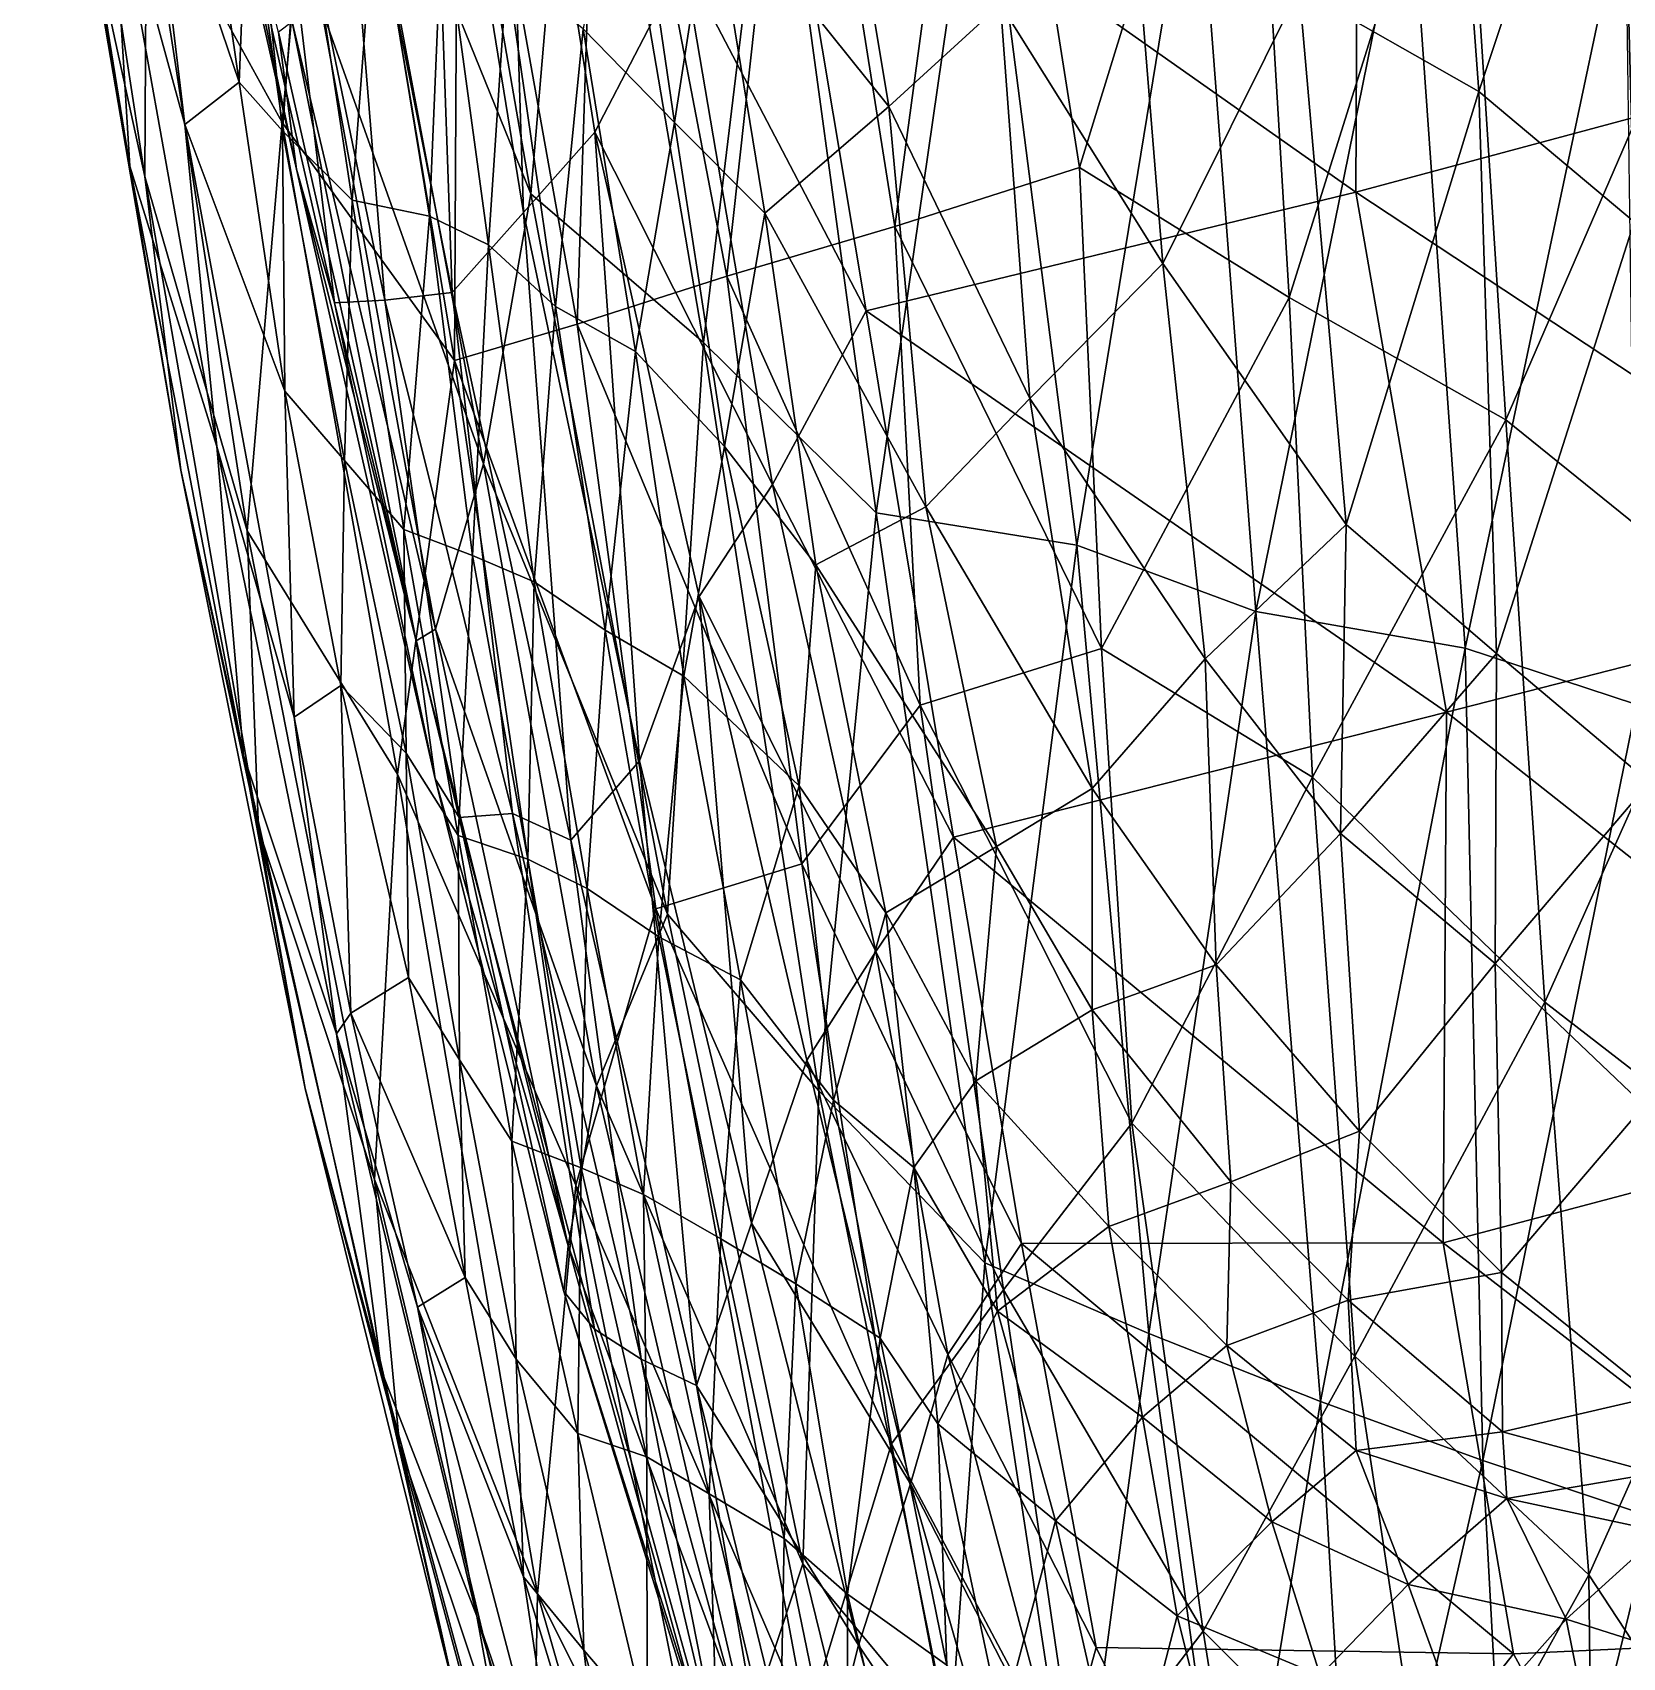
# Model space of a CAD drawing. Extents: x -4.7 to 4.7, y -9.2 to 22.6.
# Drawn here: x -1.471 to -0.251, y -7.39 to -6.142 of the extents above; entities that cross this region are included whole.
import ezdxf

# ---------------------------------------------------------------- set-up
doc = ezdxf.new("R2010")
doc.units = 0
doc.layers.add('BL_WHALE$LWO', color=1, linetype='CONTINUOUS')

msp = doc.modelspace()

# ---------------------------------------------------------------- linework, layer by layer
at = {"layer": 'BL_WHALE$LWO'}
for points in [[(-1.36223, -5.6266, -0.905994), (-1.27974, -6.21073, -0.827371), (-1.38403, -6.02112, -0.661398)], [(-1.27974, -6.21073, -0.827371), (-1.36223, -5.6266, -0.905994), (-1.24445, -5.81706, -1.07197)], [(-1.2291, -5.91922, 1.27535), (-1.08888, -6.26561, 1.35125), (-1.18504, -5.71016, 1.40853)], [(-1.08888, -6.26561, 1.35125), (-1.05112, -5.82363, 1.51544), (-1.18504, -5.71016, 1.40853)], [(0, -6.14186, 0.620272), (-0.453263, -5.83793, 0.513463), (0, -5.72011, 0.586546)], [(-1.16707, -5.83103, 0.651995), (-1.11074, -5.7674, 0.621569), (-1.09456, -6.27983, 0.688038)], [(-1.11074, -5.7674, 0.621569), (-0.971529, -6.087, 0.56729), (-1.03974, -6.21822, 0.654214)], [(-1.09456, -6.27983, 0.688038), (-1.11074, -5.7674, 0.621569), (-1.03974, -6.21822, 0.654214)], [(-1.47144, -5.78195, -0.04082), (-1.39682, -6.24441, -0.022279), (-1.4113, -6.00471, 0.162098)], [(-1.43449, -6.02539, -0.233494), (-1.39682, -6.24441, -0.022279), (-1.47144, -5.78195, -0.04082)], [(-1.37247, -5.79004, 0.841879), (-1.26864, -6.2466, 0.866798), (-1.28262, -6.14151, 0.930879)], [(-1.37247, -5.79004, 0.841879), (-1.34336, -5.8944, 0.780862), (-1.26864, -6.2466, 0.866798)], [(-0.809448, -6.29064, -1.45125), (-0.883044, -5.82548, -1.56717), (-0.740658, -5.78144, -1.65905)], [(-0.809448, -6.29064, -1.45125), (-0.740658, -5.78144, -1.65905), (-0.667476, -6.24535, -1.53978)], [(-0.740658, -5.78144, -1.65905), (-0.537934, -5.82386, -1.74155), (-0.667476, -6.24535, -1.53978)], [(-0.360973, -6.18712, 0.439792), (-0.390594, -5.7819, 0.359273), (-0.498873, -6.10843, 0.430258)], [(-0.390594, -5.7819, 0.359273), (-0.360973, -6.18712, 0.439792), (-0.252989, -5.86247, 0.35686)], [(-1.38511, -6.25225, -0.436939), (-1.45567, -5.79375, -0.458618), (-1.38403, -6.02112, -0.661398)], [(-1.45567, -5.79375, -0.458618), (-1.38511, -6.25225, -0.436939), (-1.43449, -6.02539, -0.233494)], [(-1.27974, -6.21073, -0.827371), (-1.24445, -5.81706, -1.07197), (-1.14756, -6.39347, -0.981788)], [(-1.24445, -5.81706, -1.07197), (-1.14475, -5.85423, -1.26921), (-1.14756, -6.39347, -0.981788)], [(-1.14475, -5.85423, -1.26921), (-1.03555, -5.82114, -1.44885), (-1.05336, -6.36558, -1.17111)], [(-1.08888, -6.26561, 1.35125), (-0.956336, -6.37984, 1.46028), (-1.05112, -5.82363, 1.51544)], [(-1.05336, -6.36558, -1.17111), (-1.03555, -5.82114, -1.44885), (-0.938309, -6.32887, -1.34355)], [(-1.05112, -5.82363, 1.51544), (-0.956336, -6.37984, 1.46028), (-0.902359, -5.93327, 1.60534)], [(-1.03555, -5.82114, -1.44885), (-0.883044, -5.82548, -1.56717), (-0.938309, -6.32887, -1.34355)], [(-0.883044, -5.82548, -1.56717), (-0.809448, -6.29064, -1.45125), (-0.938309, -6.32887, -1.34355)], [(-0.537934, -5.82386, -1.74155), (-0.506626, -6.34509, -1.57029), (-0.667476, -6.24535, -1.53978)], [(-0.537934, -5.82386, -1.74155), (-0.373573, -5.92108, -1.76491), (-0.506626, -6.34509, -1.57029)], [(-1.23812, -5.89274, 0.689399), (-1.16707, -5.83103, 0.651995), (-1.14919, -6.34135, 0.722218)], [(-1.16707, -5.83103, 0.651995), (-1.09456, -6.27983, 0.688038), (-1.14919, -6.34135, 0.722218)], [(-0.453263, -5.83793, 0.513463), (-0.455301, -6.26424, 0.550734), (-0.899054, -5.9518, 0.49734)], [(-0.453263, -5.83793, 0.513463), (0, -6.14186, 0.620272), (-0.455301, -6.26424, 0.550734)], [(-1.14475, -5.85423, -1.26921), (-1.05336, -6.36558, -1.17111), (-1.14756, -6.39347, -0.981788)], [(-0.360973, -6.18712, 0.439792), (-0.241615, -6.28707, 0.447699), (-0.252989, -5.86247, 0.35686)], [(-0.241615, -6.28707, 0.447699), (-0.126506, -5.99458, 0.376134), (-0.252989, -5.86247, 0.35686)], [(-1.26864, -6.2466, 0.866798), (-1.34336, -5.8944, 0.780862), (-1.23956, -6.34943, 0.807436)], [(-1.34336, -5.8944, 0.780862), (-1.29325, -5.89927, 0.724242), (-1.23956, -6.34943, 0.807436)], [(-1.20102, -6.34726, 0.75906), (-1.29325, -5.89927, 0.724242), (-1.23812, -5.89274, 0.689399)], [(-1.29325, -5.89927, 0.724242), (-1.20102, -6.34726, 0.75906), (-1.23956, -6.34943, 0.807436)], [(-1.20102, -6.34726, 0.75906), (-1.23812, -5.89274, 0.689399), (-1.14919, -6.34135, 0.722218)], [(-0.603476, -6.31908, 0.416381), (-0.6369, -5.90854, 0.356039), (-0.728289, -6.12006, 0.326007)], [(-0.498873, -6.10843, 0.430258), (-0.6369, -5.90854, 0.356039), (-0.603476, -6.31908, 0.416381)], [(-1.12511, -6.47288, 1.21204), (-1.2291, -5.91922, 1.27535), (-1.24969, -6.1227, 1.12848)], [(-1.2291, -5.91922, 1.27535), (-1.12511, -6.47288, 1.21204), (-1.08888, -6.26561, 1.35125)], [(-0.506626, -6.34509, -1.57029), (-0.373573, -5.92108, -1.76491), (-0.340165, -6.43916, -1.58524)], [(-0.373573, -5.92108, -1.76491), (-0.171366, -6.04906, -1.76899), (-0.340165, -6.43916, -1.58524)], [(-1.38306, -5.9725, 0.253175), (-1.31289, -6.17972, 0.338764), (-1.34747, -5.93924, 0.341826)], [(-1.31289, -6.17972, 0.338764), (-1.30477, -5.9775, 0.320724), (-1.34747, -5.93924, 0.341826)], [(-0.956336, -6.37984, 1.46028), (-0.823683, -6.51068, 1.53216), (-0.902359, -5.93327, 1.60534)], [(-0.823683, -6.51068, 1.53216), (-0.743751, -5.9569, 1.6839), (-0.902359, -5.93327, 1.60534)], [(-0.831361, -6.35556, 0.518202), (-0.971529, -6.087, 0.56729), (-0.899054, -5.9518, 0.49734)], [(-0.455301, -6.26424, 0.550734), (-0.831361, -6.35556, 0.518202), (-0.899054, -5.9518, 0.49734)], [(-0.978613, -6.21084, 0.047609), (-1.0154, -5.95925, -0.004159), (-1.04876, -6.13898, 0.048942)], [(-1.0154, -5.95925, -0.004159), (-0.978613, -6.21084, 0.047609), (-0.950251, -6.02815, 0.017859)], [(-0.950251, -6.02815, 0.017859), (-0.813972, -6.19845, 0.185734), (-0.854777, -5.9535, 0.131352)], [(-0.854777, -5.9535, 0.131352), (-0.813972, -6.19845, 0.185734), (-0.728289, -6.12006, 0.326007)], [(-0.743751, -5.9569, 1.6839), (-0.823683, -6.51068, 1.53216), (-0.669743, -6.53552, 1.61757)], [(-0.743751, -5.9569, 1.6839), (-0.669743, -6.53552, 1.61757), (-0.578631, -5.97834, 1.75036)], [(-1.35457, -6.21227, 0.25929), (-1.38306, -5.9725, 0.253175), (-1.4113, -6.00471, 0.162098)], [(-1.35457, -6.21227, 0.25929), (-1.31289, -6.17972, 0.338764), (-1.38306, -5.9725, 0.253175)], [(-1.27945, -6.2173, 0.324911), (-1.30477, -5.9775, 0.320724), (-1.31289, -6.17972, 0.338764)], [(-1.30477, -5.9775, 0.320724), (-1.27945, -6.2173, 0.324911), (-1.26475, -6.01618, 0.296505)], [(-0.669743, -6.53552, 1.61757), (-0.532221, -6.58625, 1.68077), (-0.578631, -5.97834, 1.75036)], [(-0.532221, -6.58625, 1.68077), (-0.414419, -6.00562, 1.81312), (-0.578631, -5.97834, 1.75036)], [(-1.32991, -6.45958, 0.16714), (-1.35457, -6.21227, 0.25929), (-1.4113, -6.00471, 0.162098)], [(-1.39682, -6.24441, -0.022279), (-1.32991, -6.45958, 0.16714), (-1.4113, -6.00471, 0.162098)], [(-0.532221, -6.58625, 1.68077), (-0.371482, -6.61443, 1.75018), (-0.414419, -6.00562, 1.81312)], [(-0.414419, -6.00562, 1.81312), (-0.371482, -6.61443, 1.75018), (-0.24836, -6.0323, 1.87126)], [(-1.39682, -6.24441, -0.022279), (-1.43449, -6.02539, -0.233494), (-1.35746, -6.47773, -0.207999)], [(-1.43449, -6.02539, -0.233494), (-1.38511, -6.25225, -0.436939), (-1.35746, -6.47773, -0.207999)], [(-1.30675, -6.52433, -0.587452), (-1.38511, -6.25225, -0.436939), (-1.38403, -6.02112, -0.661398)], [(-1.27974, -6.21073, -0.827371), (-1.30675, -6.52433, -0.587452), (-1.38403, -6.02112, -0.661398)], [(-1.27945, -6.2173, 0.324911), (-1.22605, -6.27035, 0.313294), (-1.26475, -6.01618, 0.296505)], [(-1.22605, -6.27035, 0.313294), (-1.20812, -6.03078, 0.208604), (-1.26475, -6.01618, 0.296505)], [(-1.1666, -6.28268, 0.231193), (-1.20812, -6.03078, 0.208604), (-1.22605, -6.27035, 0.313294)], [(-1.20812, -6.03078, 0.208604), (-1.1666, -6.28268, 0.231193), (-1.15676, -6.04574, 0.115821)], [(-0.950251, -6.02815, 0.017859), (-0.978613, -6.21084, 0.047609), (-0.909071, -6.28052, 0.065667)], [(-0.813972, -6.19845, 0.185734), (-0.950251, -6.02815, 0.017859), (-0.909071, -6.28052, 0.065667)], [(-0.371482, -6.61443, 1.75018), (-0.239899, -6.6578, 1.8), (-0.24836, -6.0323, 1.87126)], [(-1.1666, -6.28268, 0.231193), (-1.1214, -6.30475, 0.149517), (-1.15676, -6.04574, 0.115821)], [(-1.1214, -6.30475, 0.149517), (-1.10737, -6.09392, 0.075918), (-1.15676, -6.04574, 0.115821)], [(-0.171366, -6.04906, -1.76899), (-0.171259, -6.57556, -1.56965), (-0.340165, -6.43916, -1.58524)], [(-0.971529, -6.087, 0.56729), (-0.90339, -6.48878, 0.587691), (-1.03974, -6.21822, 0.654214)], [(-0.90339, -6.48878, 0.587691), (-0.971529, -6.087, 0.56729), (-0.831361, -6.35556, 0.518202)], [(-1.06992, -6.35216, 0.112541), (-1.10737, -6.09392, 0.075918), (-1.1214, -6.30475, 0.149517)], [(-1.10737, -6.09392, 0.075918), (-1.06992, -6.35216, 0.112541), (-1.04876, -6.13898, 0.048942)], [(-0.498873, -6.10843, 0.430258), (-0.603476, -6.31908, 0.416381), (-0.462725, -6.51946, 0.474412)], [(-0.360973, -6.18712, 0.439792), (-0.498873, -6.10843, 0.430258), (-0.462725, -6.51946, 0.474412)], [(-1.27201, -6.13348, 1.031), (-1.16208, -6.59993, 1.05042), (-1.24969, -6.1227, 1.12848)], [(-1.16208, -6.59993, 1.05042), (-1.12511, -6.47288, 1.21204), (-1.24969, -6.1227, 1.12848)], [(-0.813972, -6.19845, 0.185734), (-0.70567, -6.4227, 0.353679), (-0.728289, -6.12006, 0.326007)], [(-0.70567, -6.4227, 0.353679), (-0.603476, -6.31908, 0.416381), (-0.728289, -6.12006, 0.326007)], [(-1.17692, -6.60892, 0.950799), (-1.27201, -6.13348, 1.031), (-1.28262, -6.14151, 0.930879)], [(-1.17692, -6.60892, 0.950799), (-1.16208, -6.59993, 1.05042), (-1.27201, -6.13348, 1.031)], [(-1.06992, -6.35216, 0.112541), (-1.00838, -6.38676, 0.084759), (-1.04876, -6.13898, 0.048942)], [(-1.00838, -6.38676, 0.084759), (-0.978613, -6.21084, 0.047609), (-1.04876, -6.13898, 0.048942)], [(-1.26864, -6.2466, 0.866798), (-1.17692, -6.60892, 0.950799), (-1.28262, -6.14151, 0.930879)], [(-0.455301, -6.26424, 0.550734), (0, -6.14186, 0.620272), (0, -6.56488, 0.648027)], [(-1.31289, -6.17972, 0.338764), (-1.35457, -6.21227, 0.25929), (-1.27775, -6.41722, 0.34013)], [(-1.27945, -6.2173, 0.324911), (-1.31289, -6.17972, 0.338764), (-1.27775, -6.41722, 0.34013)], [(-0.347383, -6.61874, 0.487282), (-0.360973, -6.18712, 0.439792), (-0.462725, -6.51946, 0.474412)], [(-0.347383, -6.61874, 0.487282), (-0.241615, -6.28707, 0.447699), (-0.360973, -6.18712, 0.439792)], [(-0.785506, -6.506, 0.20297), (-0.813972, -6.19845, 0.185734), (-0.909071, -6.28052, 0.065667)], [(-0.70567, -6.4227, 0.353679), (-0.813972, -6.19845, 0.185734), (-0.785506, -6.506, 0.20297)], [(-1.35457, -6.21227, 0.25929), (-1.27051, -6.66741, 0.267325), (-1.27775, -6.41722, 0.34013)], [(-1.35457, -6.21227, 0.25929), (-1.32991, -6.45958, 0.16714), (-1.27051, -6.66741, 0.267325)], [(-1.1911, -6.71129, -0.749513), (-1.30675, -6.52433, -0.587452), (-1.27974, -6.21073, -0.827371)], [(-1.1911, -6.71129, -0.749513), (-1.27974, -6.21073, -0.827371), (-1.14756, -6.39347, -0.981788)], [(-0.978613, -6.21084, 0.047609), (-1.00838, -6.38676, 0.084759), (-0.940061, -6.45954, 0.078587)], [(-0.978613, -6.21084, 0.047609), (-0.940061, -6.45954, 0.078587), (-0.909071, -6.28052, 0.065667)], [(-1.23197, -6.47039, 0.344026), (-1.27945, -6.2173, 0.324911), (-1.27775, -6.41722, 0.34013)], [(-1.23197, -6.47039, 0.344026), (-1.22605, -6.27035, 0.313294), (-1.27945, -6.2173, 0.324911)], [(-1.00535, -6.70094, 0.696766), (-1.09456, -6.27983, 0.688038), (-1.03974, -6.21822, 0.654214)], [(-0.90339, -6.48878, 0.587691), (-0.959484, -6.57483, 0.661028), (-1.03974, -6.21822, 0.654214)], [(-0.959484, -6.57483, 0.661028), (-1.00535, -6.70094, 0.696766), (-1.03974, -6.21822, 0.654214)], [(-1.30944, -6.69658, -0.017034), (-1.39682, -6.24441, -0.022279), (-1.35746, -6.47773, -0.207999)], [(-1.32991, -6.45958, 0.16714), (-1.39682, -6.24441, -0.022279), (-1.30944, -6.69658, -0.017034)], [(-1.38511, -6.25225, -0.436939), (-1.29797, -6.75344, -0.360507), (-1.35746, -6.47773, -0.207999)], [(-1.29797, -6.75344, -0.360507), (-1.38511, -6.25225, -0.436939), (-1.30675, -6.52433, -0.587452)], [(-1.16231, -6.71488, 0.88626), (-1.26864, -6.2466, 0.866798), (-1.23956, -6.34943, 0.807436)], [(-1.26864, -6.2466, 0.866798), (-1.16231, -6.71488, 0.88626), (-1.17692, -6.60892, 0.950799)], [(-0.650714, -6.61481, -1.41528), (-0.809448, -6.29064, -1.45125), (-0.667476, -6.24535, -1.53978)], [(-0.506626, -6.34509, -1.57029), (-0.650714, -6.61481, -1.41528), (-0.667476, -6.24535, -1.53978)], [(-0.831361, -6.35556, 0.518202), (-0.455301, -6.26424, 0.550734), (-0.385758, -6.66364, 0.566024)], [(-0.385758, -6.66364, 0.566024), (-0.455301, -6.26424, 0.550734), (0, -6.56488, 0.648027)], [(-1.22605, -6.27035, 0.313294), (-1.23197, -6.47039, 0.344026), (-1.18645, -6.52344, 0.331665)], [(-1.1666, -6.28268, 0.231193), (-1.22605, -6.27035, 0.313294), (-1.18645, -6.52344, 0.331665)], [(-1.08888, -6.26561, 1.35125), (-1.12511, -6.47288, 1.21204), (-0.984003, -6.81879, 1.28694)], [(-0.956336, -6.37984, 1.46028), (-1.08888, -6.26561, 1.35125), (-0.984003, -6.81879, 1.28694)], [(-1.1337, -6.54338, 0.260703), (-1.1666, -6.28268, 0.231193), (-1.18645, -6.52344, 0.331665)], [(-1.1214, -6.30475, 0.149517), (-1.1666, -6.28268, 0.231193), (-1.1337, -6.54338, 0.260703)], [(-1.09456, -6.27983, 0.688038), (-1.05813, -6.76199, 0.733426), (-1.14919, -6.34135, 0.722218)], [(-1.09456, -6.27983, 0.688038), (-1.00535, -6.70094, 0.696766), (-1.05813, -6.76199, 0.733426)], [(-0.940061, -6.45954, 0.078587), (-0.869934, -6.55049, 0.072648), (-0.909071, -6.28052, 0.065667)], [(-0.869934, -6.55049, 0.072648), (-0.785506, -6.506, 0.20297), (-0.909071, -6.28052, 0.065667)], [(-0.241615, -6.28707, 0.447699), (-0.347383, -6.61874, 0.487282), (-0.230052, -6.71778, 0.487753)], [(-0.809448, -6.29064, -1.45125), (-0.790013, -6.65838, -1.32061), (-0.938309, -6.32887, -1.34355)], [(-0.650714, -6.61481, -1.41528), (-0.790013, -6.65838, -1.32061), (-0.809448, -6.29064, -1.45125)], [(-1.1214, -6.30475, 0.149517), (-1.1337, -6.54338, 0.260703), (-1.08635, -6.56355, 0.183261)], [(-1.06992, -6.35216, 0.112541), (-1.1214, -6.30475, 0.149517), (-1.08635, -6.56355, 0.183261)], [(-0.603476, -6.31908, 0.416381), (-0.70567, -6.4227, 0.353679), (-0.571013, -6.62272, 0.433621)], [(-0.603476, -6.31908, 0.416381), (-0.571013, -6.62272, 0.433621), (-0.462725, -6.51946, 0.474412)], [(-0.880733, -6.7801, -1.16411), (-1.05336, -6.36558, -1.17111), (-0.938309, -6.32887, -1.34355)], [(-0.790013, -6.65838, -1.32061), (-0.880733, -6.7801, -1.16411), (-0.938309, -6.32887, -1.34355)], [(-1.20102, -6.34726, 0.75906), (-1.14379, -6.7446, 0.804196), (-1.23956, -6.34943, 0.807436)], [(-1.14379, -6.7446, 0.804196), (-1.16231, -6.71488, 0.88626), (-1.23956, -6.34943, 0.807436)], [(-1.10282, -6.74153, 0.758845), (-1.20102, -6.34726, 0.75906), (-1.14919, -6.34135, 0.722218)], [(-1.10282, -6.74153, 0.758845), (-1.14379, -6.7446, 0.804196), (-1.20102, -6.34726, 0.75906)], [(-1.05813, -6.76199, 0.733426), (-1.10282, -6.74153, 0.758845), (-1.14919, -6.34135, 0.722218)], [(-1.03187, -6.60066, 0.144542), (-1.06992, -6.35216, 0.112541), (-1.08635, -6.56355, 0.183261)], [(-1.03187, -6.60066, 0.144542), (-1.00838, -6.38676, 0.084759), (-1.06992, -6.35216, 0.112541)], [(-0.506626, -6.34509, -1.57029), (-0.488589, -6.71355, -1.44287), (-0.650714, -6.61481, -1.41528)], [(-0.488589, -6.71355, -1.44287), (-0.506626, -6.34509, -1.57029), (-0.340165, -6.43916, -1.58524)], [(-0.90339, -6.48878, 0.587691), (-0.831361, -6.35556, 0.518202), (-0.764274, -6.75958, 0.536792)], [(-0.831361, -6.35556, 0.518202), (-0.385758, -6.66364, 0.566024), (-0.764274, -6.75958, 0.536792)], [(-1.05336, -6.36558, -1.17111), (-0.992974, -6.81478, -0.986801), (-1.14756, -6.39347, -0.981788)], [(-1.05336, -6.36558, -1.17111), (-0.880733, -6.7801, -1.16411), (-0.992974, -6.81478, -0.986801)], [(-1.00838, -6.38676, 0.084759), (-1.03187, -6.60066, 0.144542), (-0.971435, -6.63599, 0.11344)], [(-0.940061, -6.45954, 0.078587), (-1.00838, -6.38676, 0.084759), (-0.971435, -6.63599, 0.11344)], [(-0.867604, -6.95438, 1.37432), (-0.956336, -6.37984, 1.46028), (-0.984003, -6.81879, 1.28694)], [(-0.823683, -6.51068, 1.53216), (-0.956336, -6.37984, 1.46028), (-0.867604, -6.95438, 1.37432)], [(-1.05424, -7.02682, -0.809093), (-1.1911, -6.71129, -0.749513), (-1.14756, -6.39347, -0.981788)], [(-0.992974, -6.81478, -0.986801), (-1.05424, -7.02682, -0.809093), (-1.14756, -6.39347, -0.981788)], [(-1.27051, -6.66741, 0.267325), (-1.23463, -6.64319, 0.347872), (-1.27775, -6.41722, 0.34013)], [(-1.23463, -6.64319, 0.347872), (-1.23197, -6.47039, 0.344026), (-1.27775, -6.41722, 0.34013)], [(-0.70567, -6.4227, 0.353679), (-0.785506, -6.506, 0.20297), (-0.6578, -6.7222, 0.355103)], [(-0.571013, -6.62272, 0.433621), (-0.70567, -6.4227, 0.353679), (-0.6578, -6.7222, 0.355103)], [(-0.310195, -6.88641, -1.41703), (-0.488589, -6.71355, -1.44287), (-0.340165, -6.43916, -1.58524)], [(-0.171259, -6.57556, -1.56965), (-0.310195, -6.88641, -1.41703), (-0.340165, -6.43916, -1.58524)], [(-1.27051, -6.66741, 0.267325), (-1.32991, -6.45958, 0.16714), (-1.23792, -6.91076, 0.171457)], [(-1.32991, -6.45958, 0.16714), (-1.30944, -6.69658, -0.017034), (-1.23792, -6.91076, 0.171457)], [(-0.882896, -6.72016, 0.079747), (-0.940061, -6.45954, 0.078587), (-0.971435, -6.63599, 0.11344)], [(-0.869934, -6.55049, 0.072648), (-0.940061, -6.45954, 0.078587), (-0.882896, -6.72016, 0.079747)], [(-1.23463, -6.64319, 0.347872), (-1.18467, -6.69521, 0.351586), (-1.23197, -6.47039, 0.344026)], [(-1.23197, -6.47039, 0.344026), (-1.18467, -6.69521, 0.351586), (-1.18645, -6.52344, 0.331665)], [(-1.12511, -6.47288, 1.21204), (-1.16208, -6.59993, 1.05042), (-1.03854, -6.95055, 1.13488)], [(-1.12511, -6.47288, 1.21204), (-1.03854, -6.95055, 1.13488), (-0.984003, -6.81879, 1.28694)], [(-1.26197, -6.95259, -0.168726), (-1.30944, -6.69658, -0.017034), (-1.35746, -6.47773, -0.207999)], [(-1.29797, -6.75344, -0.360507), (-1.26197, -6.95259, -0.168726), (-1.35746, -6.47773, -0.207999)], [(-0.823907, -6.84744, 0.59481), (-0.959484, -6.57483, 0.661028), (-0.90339, -6.48878, 0.587691)], [(-0.823907, -6.84744, 0.59481), (-0.90339, -6.48878, 0.587691), (-0.764274, -6.75958, 0.536792)], [(-0.731256, -6.76672, 0.196566), (-0.785506, -6.506, 0.20297), (-0.869934, -6.55049, 0.072648)], [(-0.823683, -6.51068, 1.53216), (-0.867604, -6.95438, 1.37432), (-0.740316, -7.0866, 1.45172)], [(-0.669743, -6.53552, 1.61757), (-0.823683, -6.51068, 1.53216), (-0.740316, -7.0866, 1.45172)], [(-0.785506, -6.506, 0.20297), (-0.731256, -6.76672, 0.196566), (-0.6578, -6.7222, 0.355103)], [(-1.30675, -6.52433, -0.587452), (-1.1911, -6.71129, -0.749513), (-1.20875, -7.02271, -0.507456)], [(-1.29797, -6.75344, -0.360507), (-1.30675, -6.52433, -0.587452), (-1.20875, -7.02271, -0.507456)], [(-1.14463, -6.75828, 0.337665), (-1.1337, -6.54338, 0.260703), (-1.18645, -6.52344, 0.331665)], [(-1.18467, -6.69521, 0.351586), (-1.14463, -6.75828, 0.337665), (-1.18645, -6.52344, 0.331665)], [(-0.571013, -6.62272, 0.433621), (-0.467217, -6.75695, 0.46602), (-0.462725, -6.51946, 0.474412)], [(-0.467217, -6.75695, 0.46602), (-0.347383, -6.61874, 0.487282), (-0.462725, -6.51946, 0.474412)], [(-0.614303, -7.14076, 1.53199), (-0.669743, -6.53552, 1.61757), (-0.740316, -7.0866, 1.45172)], [(-0.669743, -6.53552, 1.61757), (-0.614303, -7.14076, 1.53199), (-0.532221, -6.58625, 1.68077)], [(-1.1337, -6.54338, 0.260703), (-1.14463, -6.75828, 0.337665), (-1.09117, -6.77659, 0.271289)], [(-1.1337, -6.54338, 0.260703), (-1.09117, -6.77659, 0.271289), (-1.08635, -6.56355, 0.183261)], [(-0.869934, -6.55049, 0.072648), (-0.882896, -6.72016, 0.079747), (-0.816372, -6.81786, 0.054251)], [(-0.731256, -6.76672, 0.196566), (-0.869934, -6.55049, 0.072648), (-0.816372, -6.81786, 0.054251)], [(-1.09117, -6.77659, 0.271289), (-1.04561, -6.79919, 0.206103), (-1.08635, -6.56355, 0.183261)], [(-1.04561, -6.79919, 0.206103), (-1.03187, -6.60066, 0.144542), (-1.08635, -6.56355, 0.183261)], [(-1.00535, -6.70094, 0.696766), (-0.959484, -6.57483, 0.661028), (-0.9194, -7.05601, 0.710948)], [(-0.959484, -6.57483, 0.661028), (-0.823907, -6.84744, 0.59481), (-0.87695, -6.93082, 0.670738)], [(-0.9194, -7.05601, 0.710948), (-0.959484, -6.57483, 0.661028), (-0.87695, -6.93082, 0.670738)], [(0, -6.96822, 0.666273), (-0.385758, -6.66364, 0.566024), (0, -6.56488, 0.648027)], [(-0.139024, -7.01913, -1.39137), (-0.310195, -6.88641, -1.41703), (-0.171259, -6.57556, -1.56965)], [(-0.532221, -6.58625, 1.68077), (-0.614303, -7.14076, 1.53199), (-0.482495, -7.19309, 1.60406)], [(-0.371482, -6.61443, 1.75018), (-0.532221, -6.58625, 1.68077), (-0.482495, -7.19309, 1.60406)], [(-1.16208, -6.59993, 1.05042), (-1.17692, -6.60892, 0.950799), (-1.06022, -7.07358, 0.9688)], [(-1.03854, -6.95055, 1.13488), (-1.16208, -6.59993, 1.05042), (-1.06022, -7.07358, 0.9688)], [(-1.04561, -6.79919, 0.206103), (-0.990444, -6.83621, 0.167491), (-1.03187, -6.60066, 0.144542)], [(-1.03187, -6.60066, 0.144542), (-0.990444, -6.83621, 0.167491), (-0.971435, -6.63599, 0.11344)], [(-1.17692, -6.60892, 0.950799), (-1.16231, -6.71488, 0.88626), (-1.06022, -7.07358, 0.9688)], [(-0.357834, -7.23839, 1.66704), (-0.371482, -6.61443, 1.75018), (-0.482495, -7.19309, 1.60406)], [(-0.239899, -6.6578, 1.8), (-0.371482, -6.61443, 1.75018), (-0.357834, -7.23839, 1.66704)], [(-0.790013, -6.65838, -1.32061), (-0.650714, -6.61481, -1.41528), (-0.627443, -6.97922, -1.2781)], [(-0.562647, -6.85761, 0.393636), (-0.571013, -6.62272, 0.433621), (-0.6578, -6.7222, 0.355103)], [(-0.650714, -6.61481, -1.41528), (-0.488589, -6.71355, -1.44287), (-0.627443, -6.97922, -1.2781)], [(-0.571013, -6.62272, 0.433621), (-0.562647, -6.85761, 0.393636), (-0.467217, -6.75695, 0.46602)], [(-0.467217, -6.75695, 0.46602), (-0.348524, -6.85662, 0.474876), (-0.347383, -6.61874, 0.487282)], [(-0.347383, -6.61874, 0.487282), (-0.348524, -6.85662, 0.474876), (-0.230052, -6.71778, 0.487753)], [(-0.990444, -6.83621, 0.167491), (-0.927863, -6.86924, 0.130804), (-0.971435, -6.63599, 0.11344)], [(-0.927863, -6.86924, 0.130804), (-0.882896, -6.72016, 0.079747), (-0.971435, -6.63599, 0.11344)], [(-1.23463, -6.64319, 0.347872), (-1.27051, -6.66741, 0.267325), (-1.22696, -6.89478, 0.279172)], [(-1.23463, -6.64319, 0.347872), (-1.22696, -6.89478, 0.279172), (-1.18269, -6.86757, 0.355789)], [(-1.18467, -6.69521, 0.351586), (-1.23463, -6.64319, 0.347872), (-1.18269, -6.86757, 0.355789)], [(-0.880733, -6.7801, -1.16411), (-0.790013, -6.65838, -1.32061), (-0.725884, -7.10728, -1.13426)], [(-0.725884, -7.10728, -1.13426), (-0.790013, -6.65838, -1.32061), (-0.627443, -6.97922, -1.2781)], [(-0.385758, -6.66364, 0.566024), (-0.388369, -7.07123, 0.590189), (-0.764274, -6.75958, 0.536792)], [(-0.385758, -6.66364, 0.566024), (0, -6.96822, 0.666273), (-0.388369, -7.07123, 0.590189)], [(-0.239899, -6.6578, 1.8), (-0.357834, -7.23839, 1.66704), (-0.227553, -7.28187, 1.71782)], [(-1.22696, -6.89478, 0.279172), (-1.27051, -6.66741, 0.267325), (-1.23792, -6.91076, 0.171457)], [(-1.30944, -6.69658, -0.017034), (-1.20337, -7.1695, 0.022236), (-1.23792, -6.91076, 0.171457)], [(-1.20337, -7.1695, 0.022236), (-1.30944, -6.69658, -0.017034), (-1.26197, -6.95259, -0.168726)], [(-1.14354, -6.93081, 0.354257), (-1.18467, -6.69521, 0.351586), (-1.18269, -6.86757, 0.355789)], [(-1.14354, -6.93081, 0.354257), (-1.14463, -6.75828, 0.337665), (-1.18467, -6.69521, 0.351586)], [(-1.05813, -6.76199, 0.733426), (-1.00535, -6.70094, 0.696766), (-0.961619, -7.18087, 0.752019)], [(-1.00535, -6.70094, 0.696766), (-0.9194, -7.05601, 0.710948), (-0.961619, -7.18087, 0.752019)], [(-1.1911, -6.71129, -0.749513), (-1.08377, -7.34072, -0.568733), (-1.20875, -7.02271, -0.507456)], [(-1.05424, -7.02682, -0.809093), (-1.08377, -7.34072, -0.568733), (-1.1911, -6.71129, -0.749513)], [(-0.488589, -6.71355, -1.44287), (-0.45629, -7.15827, -1.26626), (-0.627443, -6.97922, -1.2781)], [(-0.488589, -6.71355, -1.44287), (-0.310195, -6.88641, -1.41703), (-0.45629, -7.15827, -1.26626)], [(-1.16231, -6.71488, 0.88626), (-1.06337, -7.10865, 0.884654), (-1.06022, -7.07358, 0.9688)], [(-1.16231, -6.71488, 0.88626), (-1.14379, -6.7446, 0.804196), (-1.06337, -7.10865, 0.884654)], [(-0.882896, -6.72016, 0.079747), (-0.927863, -6.86924, 0.130804), (-0.856572, -6.96159, 0.091039)], [(-0.882896, -6.72016, 0.079747), (-0.856572, -6.96159, 0.091039), (-0.816372, -6.81786, 0.054251)], [(-0.731256, -6.76672, 0.196566), (-0.657932, -6.89226, 0.237064), (-0.6578, -6.7222, 0.355103)], [(-0.657932, -6.89226, 0.237064), (-0.562647, -6.85761, 0.393636), (-0.6578, -6.7222, 0.355103)], [(-0.348524, -6.85662, 0.474876), (-0.23413, -6.96583, 0.481168), (-0.230052, -6.71778, 0.487753)], [(-1.14379, -6.7446, 0.804196), (-1.10282, -6.74153, 0.758845), (-1.04005, -7.13753, 0.805511)], [(-1.06337, -7.10865, 0.884654), (-1.14379, -6.7446, 0.804196), (-1.04005, -7.13753, 0.805511)], [(-1.10282, -6.74153, 0.758845), (-1.00407, -7.16055, 0.776034), (-1.04005, -7.13753, 0.805511)], [(-1.05813, -6.76199, 0.733426), (-1.00407, -7.16055, 0.776034), (-1.10282, -6.74153, 0.758845)], [(-1.18975, -7.22623, -0.320263), (-1.29797, -6.75344, -0.360507), (-1.20875, -7.02271, -0.507456)], [(-1.26197, -6.95259, -0.168726), (-1.29797, -6.75344, -0.360507), (-1.18975, -7.22623, -0.320263)], [(-1.09117, -6.77659, 0.271289), (-1.14463, -6.75828, 0.337665), (-1.10339, -6.99324, 0.343109)], [(-1.14463, -6.75828, 0.337665), (-1.14354, -6.93081, 0.354257), (-1.10339, -6.99324, 0.343109)], [(-1.00407, -7.16055, 0.776034), (-1.05813, -6.76199, 0.733426), (-0.961619, -7.18087, 0.752019)], [(-0.712079, -7.07172, 0.54168), (-0.823907, -6.84744, 0.59481), (-0.764274, -6.75958, 0.536792)], [(-0.388369, -7.07123, 0.590189), (-0.712079, -7.07172, 0.54168), (-0.764274, -6.75958, 0.536792)], [(-0.467217, -6.75695, 0.46602), (-0.562647, -6.85761, 0.393636), (-0.452552, -6.98537, 0.41294)], [(-0.348524, -6.85662, 0.474876), (-0.467217, -6.75695, 0.46602), (-0.452552, -6.98537, 0.41294)], [(-1.05019, -7.0137, 0.291406), (-1.09117, -6.77659, 0.271289), (-1.10339, -6.99324, 0.343109)], [(-1.09117, -6.77659, 0.271289), (-1.05019, -7.0137, 0.291406), (-1.04561, -6.79919, 0.206103)], [(-0.747141, -6.94685, 0.076036), (-0.731256, -6.76672, 0.196566), (-0.816372, -6.81786, 0.054251)], [(-0.747141, -6.94685, 0.076036), (-0.657932, -6.89226, 0.237064), (-0.731256, -6.76672, 0.196566)], [(-0.992974, -6.81478, -0.986801), (-0.880733, -6.7801, -1.16411), (-0.811837, -7.22551, -0.97258)], [(-0.880733, -6.7801, -1.16411), (-0.725884, -7.10728, -1.13426), (-0.811837, -7.22551, -0.97258)], [(-1.04561, -6.79919, 0.206103), (-1.05019, -7.0137, 0.291406), (-1.00245, -7.03414, 0.231371)], [(-0.990444, -6.83621, 0.167491), (-1.04561, -6.79919, 0.206103), (-1.00245, -7.03414, 0.231371)], [(-0.992974, -6.81478, -0.986801), (-0.876914, -7.43935, -0.798869), (-1.05424, -7.02682, -0.809093)], [(-1.03854, -6.95055, 1.13488), (-0.880079, -7.31776, 1.24025), (-0.984003, -6.81879, 1.28694)], [(-0.876914, -7.43935, -0.798869), (-0.992974, -6.81478, -0.986801), (-0.811837, -7.22551, -0.97258)], [(-0.880079, -7.31776, 1.24025), (-0.867604, -6.95438, 1.37432), (-0.984003, -6.81879, 1.28694)], [(-0.856572, -6.96159, 0.091039), (-0.794867, -7.01344, 0.028204), (-0.816372, -6.81786, 0.054251)], [(-0.794867, -7.01344, 0.028204), (-0.747141, -6.94685, 0.076036), (-0.816372, -6.81786, 0.054251)], [(-0.943066, -7.06824, 0.190048), (-0.990444, -6.83621, 0.167491), (-1.00245, -7.03414, 0.231371)], [(-0.990444, -6.83621, 0.167491), (-0.943066, -7.06824, 0.190048), (-0.927863, -6.86924, 0.130804)], [(-0.823907, -6.84744, 0.59481), (-0.768675, -7.15708, 0.606217), (-0.87695, -6.93082, 0.670738)], [(-0.768675, -7.15708, 0.606217), (-0.823907, -6.84744, 0.59481), (-0.712079, -7.07172, 0.54168)], [(-0.551499, -7.02434, 0.265688), (-0.562647, -6.85761, 0.393636), (-0.657932, -6.89226, 0.237064)], [(-0.562647, -6.85761, 0.393636), (-0.551499, -7.02434, 0.265688), (-0.452552, -6.98537, 0.41294)], [(-0.343446, -7.09407, 0.419305), (-0.348524, -6.85662, 0.474876), (-0.452552, -6.98537, 0.41294)], [(-0.23413, -6.96583, 0.481168), (-0.348524, -6.85662, 0.474876), (-0.343446, -7.09407, 0.419305)], [(-1.22696, -6.89478, 0.279172), (-1.13925, -7.09779, 0.34684), (-1.18269, -6.86757, 0.355789)], [(-1.13925, -7.09779, 0.34684), (-1.14354, -6.93081, 0.354257), (-1.18269, -6.86757, 0.355789)], [(-0.927863, -6.86924, 0.130804), (-0.943066, -7.06824, 0.190048), (-0.885279, -7.10275, 0.147105)], [(-0.856572, -6.96159, 0.091039), (-0.927863, -6.86924, 0.130804), (-0.885279, -7.10275, 0.147105)], [(-0.45629, -7.15827, -1.26626), (-0.310195, -6.88641, -1.41703), (-0.276402, -7.32621, -1.23116)], [(-0.310195, -6.88641, -1.41703), (-0.139024, -7.01913, -1.39137), (-0.276402, -7.32621, -1.23116)], [(-1.17595, -7.12053, 0.260617), (-1.22696, -6.89478, 0.279172), (-1.23792, -6.91076, 0.171457)], [(-1.17595, -7.12053, 0.260617), (-1.13925, -7.09779, 0.34684), (-1.22696, -6.89478, 0.279172)], [(-0.657932, -6.89226, 0.237064), (-0.747141, -6.94685, 0.076036), (-0.64498, -7.0588, 0.110043)], [(-0.551499, -7.02434, 0.265688), (-0.657932, -6.89226, 0.237064), (-0.64498, -7.0588, 0.110043)], [(-1.20337, -7.1695, 0.022236), (-1.1303, -7.35801, 0.183175), (-1.23792, -6.91076, 0.171457)], [(-1.1303, -7.35801, 0.183175), (-1.17595, -7.12053, 0.260617), (-1.23792, -6.91076, 0.171457)], [(-1.14354, -6.93081, 0.354257), (-1.10003, -7.1607, 0.346664), (-1.10339, -6.99324, 0.343109)], [(-1.10003, -7.1607, 0.346664), (-1.14354, -6.93081, 0.354257), (-1.13925, -7.09779, 0.34684)], [(-0.797456, -7.25624, 0.690428), (-0.9194, -7.05601, 0.710948), (-0.87695, -6.93082, 0.670738)], [(-0.768675, -7.15708, 0.606217), (-0.797456, -7.25624, 0.690428), (-0.87695, -6.93082, 0.670738)], [(-0.922484, -7.44649, 1.08093), (-1.03854, -6.95055, 1.13488), (-1.06022, -7.07358, 0.9688)], [(-0.880079, -7.31776, 1.24025), (-1.03854, -6.95055, 1.13488), (-0.922484, -7.44649, 1.08093)], [(-0.794867, -7.01344, 0.028204), (-0.730509, -7.12369, 0.041058), (-0.747141, -6.94685, 0.076036)], [(-0.747141, -6.94685, 0.076036), (-0.730509, -7.12369, 0.041058), (-0.64498, -7.0588, 0.110043)], [(-1.20337, -7.1695, 0.022236), (-1.26197, -6.95259, -0.168726), (-1.14595, -7.42258, -0.129264)], [(-1.26197, -6.95259, -0.168726), (-1.18975, -7.22623, -0.320263), (-1.14595, -7.42258, -0.129264)], [(-0.820579, -7.14451, 0.064073), (-0.856572, -6.96159, 0.091039), (-0.885279, -7.10275, 0.147105)], [(-0.766762, -7.45398, 1.32994), (-0.867604, -6.95438, 1.37432), (-0.880079, -7.31776, 1.24025)], [(-0.867604, -6.95438, 1.37432), (-0.766762, -7.45398, 1.32994), (-0.740316, -7.0866, 1.45172)], [(-0.856572, -6.96159, 0.091039), (-0.820579, -7.14451, 0.064073), (-0.794867, -7.01344, 0.028204)], [(-0.388369, -7.07123, 0.590189), (0, -6.96822, 0.666273), (0, -7.37164, 0.682463)], [(-0.23413, -6.96583, 0.481168), (-0.343446, -7.09407, 0.419305), (-0.225525, -7.18925, 0.404205)], [(-0.572648, -7.36954, -1.12466), (-0.725884, -7.10728, -1.13426), (-0.627443, -6.97922, -1.2781)], [(-0.45629, -7.15827, -1.26626), (-0.572648, -7.36954, -1.12466), (-0.627443, -6.97922, -1.2781)], [(-0.551499, -7.02434, 0.265688), (-0.461373, -7.1152, 0.273803), (-0.452552, -6.98537, 0.41294)], [(-0.461373, -7.1152, 0.273803), (-0.343446, -7.09407, 0.419305), (-0.452552, -6.98537, 0.41294)], [(-1.10003, -7.1607, 0.346664), (-1.05268, -7.21761, 0.351416), (-1.10339, -6.99324, 0.343109)], [(-1.05268, -7.21761, 0.351416), (-1.05019, -7.0137, 0.291406), (-1.10339, -6.99324, 0.343109)], [(-1.05019, -7.0137, 0.291406), (-1.05268, -7.21761, 0.351416), (-0.999894, -7.23563, 0.308208)], [(-1.05019, -7.0137, 0.291406), (-0.999894, -7.23563, 0.308208), (-1.00245, -7.03414, 0.231371)], [(-0.794867, -7.01344, 0.028204), (-0.820579, -7.14451, 0.064073), (-0.776423, -7.21025, 0.009041)], [(-0.730509, -7.12369, 0.041058), (-0.794867, -7.01344, 0.028204), (-0.776423, -7.21025, 0.009041)], [(-1.08729, -7.5322, -0.393165), (-1.18975, -7.22623, -0.320263), (-1.20875, -7.02271, -0.507456)], [(-1.08377, -7.34072, -0.568733), (-1.08729, -7.5322, -0.393165), (-1.20875, -7.02271, -0.507456)], [(-0.554517, -7.15016, 0.11877), (-0.551499, -7.02434, 0.265688), (-0.64498, -7.0588, 0.110043)], [(-0.461373, -7.1152, 0.273803), (-0.551499, -7.02434, 0.265688), (-0.554517, -7.15016, 0.11877)], [(-0.139024, -7.01913, -1.39137), (-0.138977, -7.53575, -1.15015), (-0.276402, -7.32621, -1.23116)], [(-1.08377, -7.34072, -0.568733), (-1.05424, -7.02682, -0.809093), (-0.929725, -7.64798, -0.616462)], [(-1.05424, -7.02682, -0.809093), (-0.876914, -7.43935, -0.798869), (-0.929725, -7.64798, -0.616462)], [(-0.951965, -7.26392, 0.262937), (-0.943066, -7.06824, 0.190048), (-1.00245, -7.03414, 0.231371)], [(-0.999894, -7.23563, 0.308208), (-0.951965, -7.26392, 0.262937), (-1.00245, -7.03414, 0.231371)], [(-0.9194, -7.05601, 0.710948), (-0.837156, -7.38025, 0.734929), (-0.961619, -7.18087, 0.752019)], [(-0.797456, -7.25624, 0.690428), (-0.837156, -7.38025, 0.734929), (-0.9194, -7.05601, 0.710948)], [(-0.730509, -7.12369, 0.041058), (-0.61926, -7.20525, 0.037532), (-0.64498, -7.0588, 0.110043)], [(-0.61926, -7.20525, 0.037532), (-0.554517, -7.15016, 0.11877), (-0.64498, -7.0588, 0.110043)], [(-1.06337, -7.10865, 0.884654), (-0.94524, -7.49143, 0.941435), (-1.06022, -7.07358, 0.9688)], [(-0.94524, -7.49143, 0.941435), (-0.922484, -7.44649, 1.08093), (-1.06022, -7.07358, 0.9688)], [(-0.894269, -7.29838, 0.22014), (-0.943066, -7.06824, 0.190048), (-0.951965, -7.26392, 0.262937)], [(-0.943066, -7.06824, 0.190048), (-0.894269, -7.29838, 0.22014), (-0.885279, -7.10275, 0.147105)], [(-0.768675, -7.15708, 0.606217), (-0.712079, -7.07172, 0.54168), (-0.654775, -7.382, 0.556821)], [(-0.712079, -7.07172, 0.54168), (-0.388369, -7.07123, 0.590189), (-0.334385, -7.38684, 0.587333)], [(-0.712079, -7.07172, 0.54168), (-0.334385, -7.38684, 0.587333), (-0.654775, -7.382, 0.556821)], [(-0.334385, -7.38684, 0.587333), (-0.388369, -7.07123, 0.590189), (0, -7.37164, 0.682463)], [(-0.766762, -7.45398, 1.32994), (-0.669369, -7.5521, 1.40747), (-0.740316, -7.0866, 1.45172)], [(-0.669369, -7.5521, 1.40747), (-0.614303, -7.14076, 1.53199), (-0.740316, -7.0866, 1.45172)], [(-1.13925, -7.09779, 0.34684), (-1.17595, -7.12053, 0.260617), (-1.0944, -7.32764, 0.333603)], [(-1.10003, -7.1607, 0.346664), (-1.13925, -7.09779, 0.34684), (-1.0944, -7.32764, 0.333603)], [(-0.34287, -7.2165, 0.266195), (-0.343446, -7.09407, 0.419305), (-0.461373, -7.1152, 0.273803)], [(-0.343446, -7.09407, 0.419305), (-0.34287, -7.2165, 0.266195), (-0.225525, -7.18925, 0.404205)], [(-0.932733, -7.52287, 0.855523), (-1.06337, -7.10865, 0.884654), (-1.04005, -7.13753, 0.805511)], [(-0.94524, -7.49143, 0.941435), (-1.06337, -7.10865, 0.884654), (-0.932733, -7.52287, 0.855523)], [(-0.894269, -7.29838, 0.22014), (-0.845662, -7.34107, 0.159086), (-0.885279, -7.10275, 0.147105)], [(-0.845662, -7.34107, 0.159086), (-0.820579, -7.14451, 0.064073), (-0.885279, -7.10275, 0.147105)], [(-0.725884, -7.10728, -1.13426), (-0.669223, -7.49527, -0.977526), (-0.811837, -7.22551, -0.97258)], [(-0.669223, -7.49527, -0.977526), (-0.725884, -7.10728, -1.13426), (-0.572648, -7.36954, -1.12466)], [(-1.17595, -7.12053, 0.260617), (-1.05847, -7.56728, 0.270557), (-1.0944, -7.32764, 0.333603)], [(-1.05847, -7.56728, 0.270557), (-1.17595, -7.12053, 0.260617), (-1.1303, -7.35801, 0.183175)], [(-0.685968, -7.28469, -0.004717), (-0.730509, -7.12369, 0.041058), (-0.776423, -7.21025, 0.009041)], [(-0.685968, -7.28469, -0.004717), (-0.61926, -7.20525, 0.037532), (-0.730509, -7.12369, 0.041058)], [(-0.461373, -7.1152, 0.273803), (-0.554517, -7.15016, 0.11877), (-0.455053, -7.23065, 0.114082)], [(-0.34287, -7.2165, 0.266195), (-0.461373, -7.1152, 0.273803), (-0.455053, -7.23065, 0.114082)], [(-1.00407, -7.16055, 0.776034), (-0.932733, -7.52287, 0.855523), (-1.04005, -7.13753, 0.805511)], [(-0.845662, -7.34107, 0.159086), (-0.769535, -7.39572, 0.074178), (-0.820579, -7.14451, 0.064073)], [(-0.820579, -7.14451, 0.064073), (-0.769535, -7.39572, 0.074178), (-0.776423, -7.21025, 0.009041)], [(-0.549938, -7.60767, 1.49432), (-0.614303, -7.14076, 1.53199), (-0.669369, -7.5521, 1.40747)], [(-0.554517, -7.15016, 0.11877), (-0.61926, -7.20525, 0.037532), (-0.519877, -7.28554, 0.031566)], [(-0.614303, -7.14076, 1.53199), (-0.549938, -7.60767, 1.49432), (-0.482495, -7.19309, 1.60406)], [(-0.554517, -7.15016, 0.11877), (-0.519877, -7.28554, 0.031566), (-0.455053, -7.23065, 0.114082)], [(-1.04822, -7.38405, 0.356351), (-1.10003, -7.1607, 0.346664), (-1.0944, -7.32764, 0.333603)], [(-1.04822, -7.38405, 0.356351), (-1.05268, -7.21761, 0.351416), (-1.10003, -7.1607, 0.346664)], [(-0.898172, -7.54642, 0.823944), (-1.00407, -7.16055, 0.776034), (-0.961619, -7.18087, 0.752019)], [(-0.898172, -7.54642, 0.823944), (-0.932733, -7.52287, 0.855523), (-1.00407, -7.16055, 0.776034)], [(-0.682078, -7.48072, 0.637905), (-0.797456, -7.25624, 0.690428), (-0.768675, -7.15708, 0.606217)], [(-0.682078, -7.48072, 0.637905), (-0.768675, -7.15708, 0.606217), (-0.654775, -7.382, 0.556821)], [(-0.572648, -7.36954, -1.12466), (-0.45629, -7.15827, -1.26626), (-0.397596, -7.54446, -1.10442)], [(-0.397596, -7.54446, -1.10442), (-0.45629, -7.15827, -1.26626), (-0.276402, -7.32621, -1.23116)], [(-1.08355, -7.61398, 0.031601), (-1.20337, -7.1695, 0.022236), (-1.14595, -7.42258, -0.129264)], [(-1.08355, -7.61398, 0.031601), (-1.1303, -7.35801, 0.183175), (-1.20337, -7.1695, 0.022236)], [(-0.837156, -7.38025, 0.734929), (-0.875638, -7.53193, 0.782546), (-0.961619, -7.18087, 0.752019)], [(-0.875638, -7.53193, 0.782546), (-0.898172, -7.54642, 0.823944), (-0.961619, -7.18087, 0.752019)], [(-0.549938, -7.60767, 1.49432), (-0.455209, -7.66533, 1.55168), (-0.482495, -7.19309, 1.60406)], [(-0.455209, -7.66533, 1.55168), (-0.357834, -7.23839, 1.66704), (-0.482495, -7.19309, 1.60406)], [(-0.34287, -7.2165, 0.266195), (-0.225708, -7.24812, 0.264108), (-0.225525, -7.18925, 0.404205)], [(-0.769535, -7.39572, 0.074178), (-0.72738, -7.44095, 0.059599), (-0.776423, -7.21025, 0.009041)], [(-0.72738, -7.44095, 0.059599), (-0.685968, -7.28469, -0.004717), (-0.776423, -7.21025, 0.009041)], [(-0.61926, -7.20525, 0.037532), (-0.685968, -7.28469, -0.004717), (-0.59265, -7.35778, -0.010887)], [(-0.519877, -7.28554, 0.031566), (-0.61926, -7.20525, 0.037532), (-0.59265, -7.35778, -0.010887)], [(-1.05268, -7.21761, 0.351416), (-1.04822, -7.38405, 0.356351), (-0.999457, -7.44114, 0.366166)], [(-0.999894, -7.23563, 0.308208), (-1.05268, -7.21761, 0.351416), (-0.999457, -7.44114, 0.366166)], [(-0.711147, -7.7541, -0.8115), (-0.876914, -7.43935, -0.798869), (-0.811837, -7.22551, -0.97258)], [(-0.669223, -7.49527, -0.977526), (-0.711147, -7.7541, -0.8115), (-0.811837, -7.22551, -0.97258)], [(-0.339394, -7.26755, 0.117215), (-0.34287, -7.2165, 0.266195), (-0.455053, -7.23065, 0.114082)], [(-0.339394, -7.26755, 0.117215), (-0.225708, -7.24812, 0.264108), (-0.34287, -7.2165, 0.266195)], [(-1.18975, -7.22623, -0.320263), (-1.05394, -7.7312, -0.201757), (-1.14595, -7.42258, -0.129264)], [(-1.18975, -7.22623, -0.320263), (-1.08729, -7.5322, -0.393165), (-1.05394, -7.7312, -0.201757)], [(-0.945629, -7.46635, 0.339207), (-0.999894, -7.23563, 0.308208), (-0.999457, -7.44114, 0.366166)], [(-0.951965, -7.26392, 0.262937), (-0.999894, -7.23563, 0.308208), (-0.945629, -7.46635, 0.339207)], [(-0.519877, -7.28554, 0.031566), (-0.415121, -7.3337, 0.019106), (-0.455053, -7.23065, 0.114082)], [(-0.332251, -7.71125, 1.61781), (-0.357834, -7.23839, 1.66704), (-0.455209, -7.66533, 1.55168)], [(-0.415121, -7.3337, 0.019106), (-0.339394, -7.26755, 0.117215), (-0.455053, -7.23065, 0.114082)], [(-0.357834, -7.23839, 1.66704), (-0.332251, -7.71125, 1.61781), (-0.227553, -7.28187, 1.71782)], [(-0.225708, -7.24812, 0.264108), (-0.339394, -7.26755, 0.117215), (-0.220001, -7.29316, 0.110377)], [(-0.837156, -7.38025, 0.734929), (-0.797456, -7.25624, 0.690428), (-0.705604, -7.5763, 0.728362)], [(-0.797456, -7.25624, 0.690428), (-0.682078, -7.48072, 0.637905), (-0.705604, -7.5763, 0.728362)], [(-0.894269, -7.29838, 0.22014), (-0.951965, -7.26392, 0.262937), (-0.898038, -7.4925, 0.298104)], [(-0.951965, -7.26392, 0.262937), (-0.945629, -7.46635, 0.339207), (-0.898038, -7.4925, 0.298104)], [(-0.415121, -7.3337, 0.019106), (-0.294037, -7.36031, 0.012027), (-0.339394, -7.26755, 0.117215)], [(-0.339394, -7.26755, 0.117215), (-0.294037, -7.36031, 0.012027), (-0.220001, -7.29316, 0.110377)], [(-0.633527, -7.51548, 0.041253), (-0.685968, -7.28469, -0.004717), (-0.72738, -7.44095, 0.059599)], [(-0.685968, -7.28469, -0.004717), (-0.633527, -7.51548, 0.041253), (-0.59265, -7.35778, -0.010887)], [(-0.482886, -7.4036, -0.028531), (-0.519877, -7.28554, 0.031566), (-0.59265, -7.35778, -0.010887)], [(-0.519877, -7.28554, 0.031566), (-0.482886, -7.4036, -0.028531), (-0.415121, -7.3337, 0.019106)], [(-0.332251, -7.71125, 1.61781), (-0.220751, -7.78382, 1.65812), (-0.227553, -7.28187, 1.71782)], [(-0.845885, -7.53381, 0.241603), (-0.894269, -7.29838, 0.22014), (-0.898038, -7.4925, 0.298104)], [(-0.845885, -7.53381, 0.241603), (-0.845662, -7.34107, 0.159086), (-0.894269, -7.29838, 0.22014)], [(-0.294037, -7.36031, 0.012027), (-0.19241, -7.39257, 0.009153), (-0.220001, -7.29316, 0.110377)], [(-0.880079, -7.31776, 1.24025), (-0.922484, -7.44649, 1.08093), (-0.75891, -7.81135, 1.18409)], [(-0.766762, -7.45398, 1.32994), (-0.880079, -7.31776, 1.24025), (-0.75891, -7.81135, 1.18409)], [(-1.05847, -7.56728, 0.270557), (-1.02927, -7.54203, 0.35081), (-1.0944, -7.32764, 0.333603)], [(-1.02927, -7.54203, 0.35081), (-1.04822, -7.38405, 0.356351), (-1.0944, -7.32764, 0.333603)], [(-0.415121, -7.3337, 0.019106), (-0.482886, -7.4036, -0.028531), (-0.373267, -7.44963, -0.046667)], [(-0.294037, -7.36031, 0.012027), (-0.415121, -7.3337, 0.019106), (-0.373267, -7.44963, -0.046667)], [(-0.271027, -7.80778, -1.00096), (-0.397596, -7.54446, -1.10442), (-0.276402, -7.32621, -1.23116)], [(-0.138977, -7.53575, -1.15015), (-0.271027, -7.80778, -1.00096), (-0.276402, -7.32621, -1.23116)], [(-1.08377, -7.34072, -0.568733), (-0.939903, -7.8427, -0.446636), (-1.08729, -7.5322, -0.393165)], [(-0.939903, -7.8427, -0.446636), (-1.08377, -7.34072, -0.568733), (-0.929725, -7.64798, -0.616462)], [(-0.845662, -7.34107, 0.159086), (-0.845885, -7.53381, 0.241603), (-0.791289, -7.57352, 0.187418)], [(-0.769535, -7.39572, 0.074178), (-0.845662, -7.34107, 0.159086), (-0.791289, -7.57352, 0.187418)], [(-1.1303, -7.35801, 0.183175), (-1.08355, -7.61398, 0.031601), (-1.00118, -7.7994, 0.190159)], [(-1.05847, -7.56728, 0.270557), (-1.1303, -7.35801, 0.183175), (-1.00118, -7.7994, 0.190159)], [(-0.633527, -7.51548, 0.041253), (-0.543684, -7.55248, 0.016318), (-0.59265, -7.35778, -0.010887)], [(-0.543684, -7.55248, 0.016318), (-0.482886, -7.4036, -0.028531), (-0.59265, -7.35778, -0.010887)], [(-0.269112, -7.48321, -0.048193), (-0.294037, -7.36031, 0.012027), (-0.373267, -7.44963, -0.046667)], [(-0.294037, -7.36031, 0.012027), (-0.269112, -7.48321, -0.048193), (-0.19241, -7.39257, 0.009153)], [(-0.669223, -7.49527, -0.977526), (-0.572648, -7.36954, -1.12466), (-0.51147, -7.75384, -0.959052)], [(-0.572648, -7.36954, -1.12466), (-0.397596, -7.54446, -1.10442), (-0.51147, -7.75384, -0.959052)], [(-0.203635, -7.6291, 0.62787), (-0.334385, -7.38684, 0.587333), (0, -7.37164, 0.682463)], [(-1.04822, -7.38405, 0.356351), (-0.982737, -7.59879, 0.372541), (-0.999457, -7.44114, 0.366166)], [(-1.02927, -7.54203, 0.35081), (-0.982737, -7.59879, 0.372541), (-1.04822, -7.38405, 0.356351)], [(-0.875638, -7.53193, 0.782546), (-0.837156, -7.38025, 0.734929), (-0.743067, -7.72728, 0.777176)], [(-0.743067, -7.72728, 0.777176), (-0.837156, -7.38025, 0.734929), (-0.705604, -7.5763, 0.728362)], [(-0.529358, -7.63432, 0.581852), (-0.682078, -7.48072, 0.637905), (-0.654775, -7.382, 0.556821)], [(-0.334385, -7.38684, 0.587333), (-0.529358, -7.63432, 0.581852), (-0.654775, -7.382, 0.556821)], [(-0.529358, -7.63432, 0.581852), (-0.334385, -7.38684, 0.587333), (-0.203635, -7.6291, 0.62787)]]:
    msp.add_3dface(points, dxfattribs=at)

doc.saveas('drawing.dxf')
